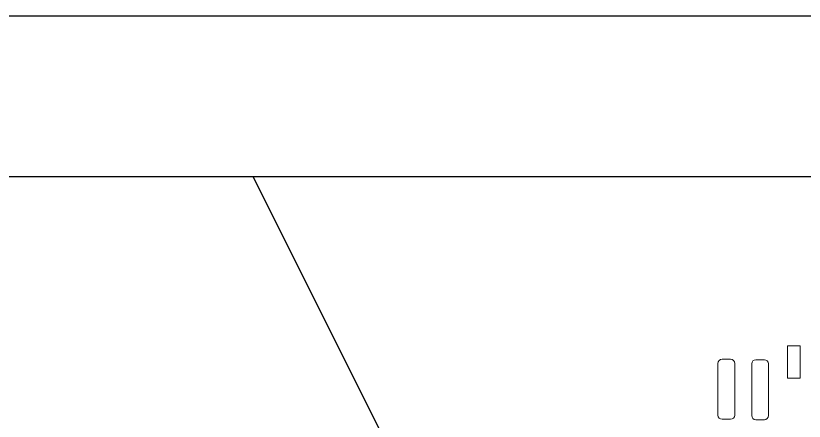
# Model space of a CAD drawing. Header units: inches. Extents: x 70 to 970, y -386 to 214.
# Drawn here: x 762.3 to 855.7, y 165.7 to 213.7 of the extents above; entities that cross this region are included whole.
import ezdxf

# ---------------------------------------------------------------- set-up
doc = ezdxf.new("R2010")
doc.units = ezdxf.units.IN
doc.header["$MEASUREMENT"] = 0

msp = doc.modelspace()

# ---------------------------------------------------------------- linework, layer by layer
at = {"color": 6}
msp.add_line((910.389, 194.625), (80.389, 194.625), dxfattribs=at)
at = {"color": 5}
msp.add_line((790.389, 194.625), (836.601, 102.344), dxfattribs=at)
at = {"color": 1, "lineweight": 0}
for p, q in [((855.195, 174.625), (853.695, 174.625)), ((853.695, 174.625), (853.695, 170.825)), ((855.195, 170.825), (855.195, 174.625)), ((853.695, 170.825), (855.195, 170.825))]:
    msp.add_line(p, q, dxfattribs=at)
msp.add_lwpolyline([(70.389, 213.68), (970.389, 213.68), (970.389, -386.32), (70.389, -386.32)], close=True)
for points in [[(845.436, 172.546), (845.436, 172.822), (845.66, 173.046), (845.936, 173.046)], [(845.936, 173.046), (845.936, 173.046), (846.936, 173.046), (846.936, 173.046)], [(846.936, 173.046), (847.212, 173.046), (847.436, 172.822), (847.436, 172.546)], [(849.436, 172.496), (849.436, 172.772), (849.66, 172.996), (849.936, 172.996)], [(849.936, 172.996), (849.936, 172.996), (850.936, 172.996), (850.936, 172.996)], [(850.936, 172.996), (851.212, 172.996), (851.436, 172.772), (851.436, 172.496)], [(845.436, 166.446), (845.436, 166.446), (845.436, 172.546), (845.436, 172.546)], [(847.436, 172.546), (847.436, 172.546), (847.436, 166.446), (847.436, 166.446)], [(849.436, 166.396), (849.436, 166.396), (849.436, 172.496), (849.436, 172.496)], [(851.436, 172.496), (851.436, 172.496), (851.436, 166.396), (851.436, 166.396)], [(845.936, 165.946), (845.66, 165.946), (845.436, 166.17), (845.436, 166.446)], [(847.436, 166.446), (847.436, 166.17), (847.212, 165.946), (846.936, 165.946)], [(849.936, 165.896), (849.66, 165.896), (849.436, 166.12), (849.436, 166.396)], [(851.436, 166.396), (851.436, 166.12), (851.212, 165.896), (850.936, 165.896)], [(846.936, 165.946), (846.936, 165.946), (845.936, 165.946), (845.936, 165.946)], [(850.936, 165.896), (850.936, 165.896), (849.936, 165.896), (849.936, 165.896)]]:
    msp.add_open_spline(points, degree=3, dxfattribs=at)

doc.saveas('drawing.dxf')
